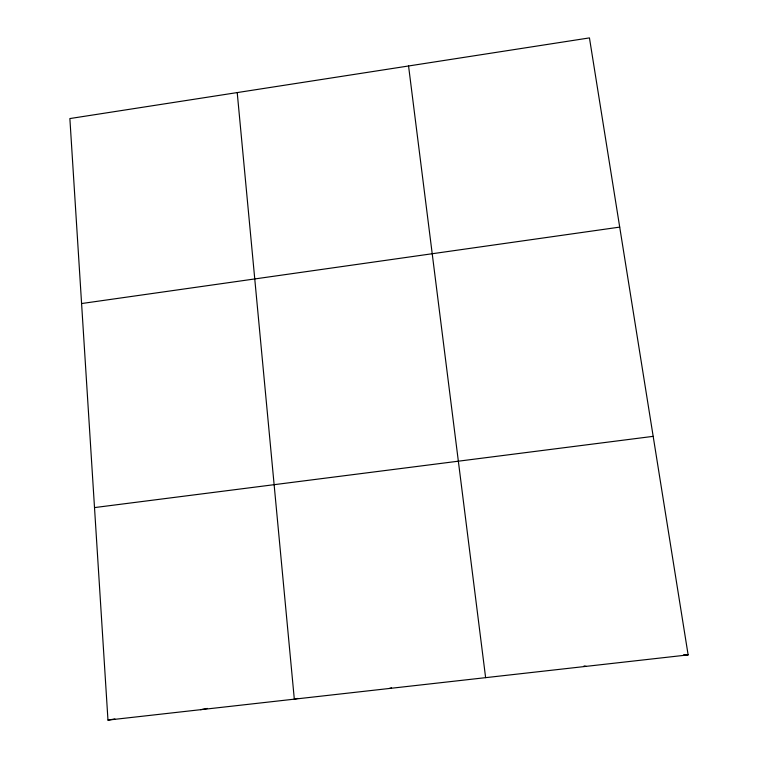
<?xml version="1.0" encoding="UTF-8"?>
<svg xmlns="http://www.w3.org/2000/svg" width="758" height="758" viewBox="0 0 758 758"><rect width="100%" height="100%" fill="white"/><g stroke="black" fill="none" stroke-linecap="round" stroke-linejoin="round"><path stroke-width="1.14" d="M389.337 688.472L391.526 687.847M297.742 698.431L294.312 699.16L237.216 92.58M200.538 709.696L207.465 708.427M107.968 720.1L688.131 654.893L589.449 37.9L69.869 118.561L107.968 720.1L114.903 718.944M81.589 303.541L619.712 227.106M94.513 507.585L653.178 436.352M683.574 654.817L688.131 654.893M584.058 665.922L586.171 666.358M408.562 65.984L485.622 677.652"/></g></svg>
